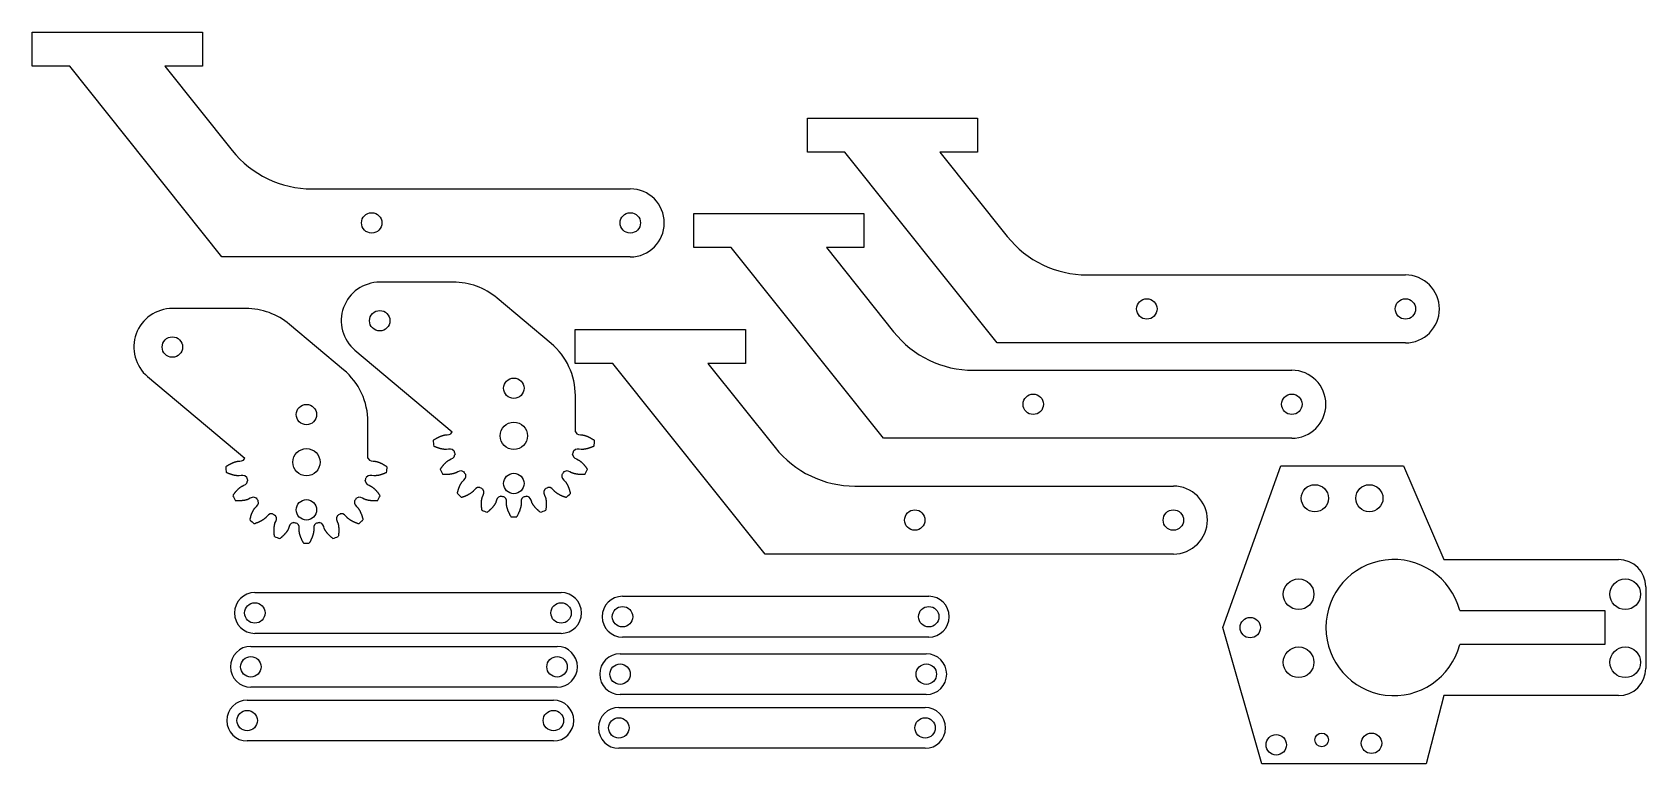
# Model space of a CAD drawing. Header units: millimetres. Extents: x -19 to 218, y -6 to 102.
import ezdxf

# ---------------------------------------------------------------- set-up
doc = ezdxf.new("R2010")
doc.units = ezdxf.units.MM

msp = doc.modelspace()

# ---------------------------------------------------------------- linework, layer by layer
at = {"color": 7, "linetype": 'Continuous', "lineweight": 25}
for p, q in [((-18.94, 96.6), (-18.94, 101.6)), ((-18.94, 101.6), (6.06, 101.6)), ((6.06, 101.6), (6.06, 96.6)), ((-13.43, 96.6), (-18.94, 96.6)), ((8.94, 68.59), (-13.43, 96.6)), ((6.06, 96.6), (0.56, 96.6)), ((0.56, 96.6), (10.44, 84.23)), ((94.96, 83.97), (94.96, 88.97)), ((94.96, 88.97), (119.96, 88.97)), ((119.96, 88.97), (119.96, 83.97)), ((100.47, 83.97), (94.96, 83.97)), ((122.84, 55.95), (100.47, 83.97)), ((119.96, 83.97), (114.45, 83.97)), ((114.45, 83.97), (124.34, 71.59)), ((22.16, 78.59), (68.94, 78.59)), ((78.27, 69.96), (78.27, 74.96)), ((78.27, 74.96), (103.27, 74.96)), ((103.27, 74.96), (103.27, 69.96)), ((83.77, 69.96), (78.27, 69.96)), ((106.15, 41.94), (83.77, 69.96)), ((103.27, 69.96), (97.76, 69.96)), ((97.76, 69.96), (107.64, 57.58)), ((68.94, 68.59), (8.94, 68.59)), ((42.93, 64.89), (32.12, 64.89)), ((136.06, 65.95), (182.84, 65.95)), ((57.3, 55.88), (49.36, 62.55)), ((12.45, 61.01), (1.65, 61.01)), ((26.82, 52.01), (18.88, 58.67)), ((60.86, 52.95), (60.86, 57.95)), ((60.86, 57.95), (85.86, 57.95)), ((85.86, 57.95), (85.86, 52.95)), ((28.48, 54.89), (42.78, 42.89)), ((182.84, 55.95), (122.84, 55.95)), ((66.36, 52.95), (60.86, 52.95)), ((88.74, 24.93), (66.36, 52.95)), ((85.86, 52.95), (80.35, 52.95)), ((80.35, 52.95), (90.23, 40.57)), ((-1.99, 51.01), (12.31, 39.01)), ((119.36, 51.94), (166.15, 51.94)), ((60.87, 42.89), (60.87, 48.22)), ((30.39, 39.01), (30.39, 44.35)), ((166.15, 41.94), (106.15, 41.94)), ((155.99, 14.13), (164.54, 37.91)), ((164.54, 37.91), (182.54, 37.91)), ((182.54, 37.91), (188.49, 24.13)), ((101.95, 34.93), (148.74, 34.93)), ((148.74, 24.93), (88.74, 24.93)), ((188.49, 24.13), (214.15, 24.13)), ((13.77, 19.28), (58.77, 19.28)), ((218.15, 20.13), (218.15, 8.13)), ((67.8, 18.73), (112.8, 18.73)), ((190.84, 16.63), (212.15, 16.63)), ((212.15, 16.63), (212.15, 11.63)), ((58.77, 13.28), (13.77, 13.28)), ((112.8, 12.73), (67.8, 12.73)), ((161.74, -5.87), (155.99, 14.13)), ((13.18, 11.37), (58.18, 11.37)), ((67.44, 10.29), (112.44, 10.29)), ((212.15, 11.63), (190.84, 11.63)), ((58.18, 5.37), (13.18, 5.37)), ((12.64, 3.47), (57.64, 3.47)), ((67.26, 2.39), (112.26, 2.39)), ((112.44, 4.29), (67.44, 4.29)), ((188.49, 4.13), (185.9, -5.87)), ((214.15, 4.13), (188.49, 4.13)), ((57.64, -2.53), (12.64, -2.53)), ((112.26, -3.61), (67.26, -3.61)), ((185.9, -5.87), (161.74, -5.87))]:
    msp.add_line(p, q, dxfattribs=at)
for centre, radius in [((30.94, 73.59), 1.5), ((68.94, 73.59), 1.5), ((144.84, 60.95), 1.5), ((182.84, 60.95), 1.5), ((32.12, 59.22), 1.5), ((1.65, 55.35), 1.5), ((51.83, 49.3), 1.5), ((128.15, 46.94), 1.5), ((166.15, 46.94), 1.5), ((21.35, 45.43), 1.5), ((51.83, 42.3), 2), ((21.35, 38.43), 2), ((51.83, 35.3), 1.5), ((169.54, 33.13), 2), ((177.54, 33.13), 2), ((21.35, 31.43), 1.5), ((110.74, 29.93), 1.5), ((148.74, 29.93), 1.5), ((167.15, 19.03), 2.25), ((215.15, 19.03), 2.25), ((13.77, 16.28), 1.5), ((58.77, 16.28), 1.5), ((67.8, 15.73), 1.5), ((112.8, 15.73), 1.5), ((160.04, 14.13), 1.5), ((13.18, 8.37), 1.5), ((58.18, 8.37), 1.5), ((167.15, 9.03), 2.25), ((215.15, 9.03), 2.25), ((67.44, 7.29), 1.5), ((112.44, 7.29), 1.5), ((12.64, 0.47), 1.5), ((57.64, 0.47), 1.5), ((67.26, -0.61), 1.5), ((112.26, -0.61), 1.5), ((163.86, -3.09), 1.5), ((170.54, -2.37), 1), ((177.86, -2.87), 1.5)]:
    msp.add_circle(centre, radius, dxfattribs=at)
for centre, radius, start, end in [((22.16, 93.59), 15, 218.6089, 270), ((68.94, 73.59), 5, 270, 90), ((136.06, 80.95), 15, 218.6089, 270), ((32.12, 59.22), 5.66, 90, 230), ((42.93, 54.89), 10, 50, 90), ((182.84, 60.95), 5, 270, 90), ((1.65, 55.35), 5.66, 90, 230), ((12.45, 51.01), 10, 50, 90), ((119.36, 66.94), 15, 218.6089, 270), ((50.87, 48.22), 10, 0, 50), ((20.39, 44.35), 10, 0, 50), ((166.15, 46.94), 5, 270, 90), ((51.83, 42.3), 11.88, 183.2689, 187.3193), ((51.83, 42.3), 11.88, 352.6807, 356.7311), ((101.95, 49.93), 15, 218.6089, 270), ((51.83, 42.3), 9.06, 194.2882, 197.4765), ((51.83, 42.3), 9.06, 342.5235, 345.7118), ((21.35, 38.43), 11.88, 183.2689, 187.3193), ((21.35, 38.43), 9.06, 194.2882, 197.4765), ((21.35, 38.43), 9.06, 342.5235, 345.7118), ((21.35, 38.43), 11.88, 352.6807, 356.7311), ((51.83, 42.3), 11.88, 204.4454, 208.4958), ((51.83, 42.3), 9.06, 215.4647, 218.653), ((51.83, 42.3), 9.06, 321.347, 324.5353), ((51.83, 42.3), 11.88, 331.5042, 335.5546), ((21.35, 38.43), 11.88, 204.4454, 208.4958), ((21.35, 38.43), 11.88, 331.5042, 335.5546), ((51.83, 42.3), 11.87, 225.6219, 229.6723), ((51.83, 42.3), 9.06, 236.6411, 239.8295), ((51.83, 42.3), 9.06, 257.8176, 261.0059), ((51.83, 42.3), 9.06, 278.9941, 282.1824), ((51.83, 42.3), 9.06, 300.1705, 303.3589), ((51.83, 42.3), 11.88, 310.3277, 314.3781), ((148.74, 29.93), 5, 270, 90), ((21.35, 38.43), 9.06, 215.4647, 218.653), ((21.35, 38.43), 9.06, 236.6411, 239.8295), ((21.35, 38.43), 9.06, 300.1705, 303.3589), ((21.35, 38.43), 9.06, 321.347, 324.5353), ((51.83, 42.3), 11.88, 246.7983, 250.8487), ((51.83, 42.3), 11.88, 289.1513, 293.2017), ((21.35, 38.43), 11.87, 225.6219, 229.6723), ((21.35, 38.43), 9.06, 257.8176, 261.0059), ((21.35, 38.43), 9.06, 278.9941, 282.1824), ((21.35, 38.43), 11.88, 310.3277, 314.3781), ((51.83, 42.3), 11.88, 267.9748, 272.0252), ((21.35, 38.43), 11.88, 246.7983, 250.8487), ((21.35, 38.43), 11.88, 267.9748, 272.0252), ((21.35, 38.43), 11.88, 289.1513, 293.2017), ((181.15, 14.13), 10, 14.4775, 345.5225), ((214.15, 20.13), 4, 0, 90), ((13.77, 16.28), 3, 90, 270), ((58.77, 16.28), 3, 270, 90), ((67.8, 15.73), 3, 90, 270), ((112.8, 15.73), 3, 270, 90), ((13.18, 8.37), 3, 90, 270), ((58.18, 8.37), 3, 270, 90), ((67.44, 7.29), 3, 90, 270), ((112.44, 7.29), 3, 270, 90), ((214.15, 8.13), 4, 270, 0), ((12.64, 0.47), 3, 90, 270), ((57.64, 0.47), 3, 270, 90), ((67.26, -0.61), 3, 90, 270), ((112.26, -0.61), 3, 270, 90)]:
    msp.add_arc(centre, radius, start, end, dxfattribs=at)
for points, knots in [([(39.97, 41.62), (39.98, 41.63), (40.02, 41.66), (40.09, 41.71), (40.19, 41.78), (40.29, 41.84), (40.39, 41.9), (40.48, 41.96), (40.58, 42.01), (40.67, 42.06), (40.75, 42.1), (40.84, 42.15), (40.92, 42.18), (41, 42.22), (41.07, 42.25), (41.15, 42.28), (41.21, 42.3), (41.28, 42.33), (41.34, 42.35), (41.4, 42.37), (41.46, 42.38), (41.51, 42.4), (41.56, 42.41), (41.6, 42.42), (41.64, 42.42), (41.68, 42.43), (41.72, 42.44), (42.11, 42.49), (42.51, 42.38), (42.78, 42.89)], [0.4676531, 0.4676531, 0.4676531, 0.4676531, 0.4719486, 0.4935411, 0.514448, 0.5346695, 0.5542055, 0.573056, 0.5912211, 0.6087007, 0.6254948, 0.6416034, 0.6570265, 0.6717642, 0.6858164, 0.6991832, 0.7118644, 0.7238602, 0.7351705, 0.7457954, 0.7557348, 0.7649887, 0.7735571, 0.78144, 0.7886375, 0.7951495, 0.800976, 0.8061171, 1, 1, 1, 1]), ([(60.87, 42.89), (61.14, 42.38), (61.54, 42.49), (61.94, 42.44), (61.97, 42.43), (62.01, 42.42), (62.05, 42.42), (62.1, 42.41), (62.14, 42.4), (62.2, 42.38), (62.25, 42.37), (62.31, 42.35), (62.37, 42.33), (62.44, 42.3), (62.51, 42.28), (62.58, 42.25), (62.66, 42.22), (62.74, 42.18), (62.82, 42.15), (62.9, 42.1), (62.99, 42.06), (63.08, 42.01), (63.17, 41.96), (63.26, 41.9), (63.36, 41.84), (63.46, 41.78), (63.56, 41.71), (63.64, 41.66), (63.68, 41.63), (63.68, 41.62)], [0, 0, 0, 0, 0.1938829, 0.199024, 0.2048505, 0.2113625, 0.21856, 0.2264429, 0.2350113, 0.2442652, 0.2542046, 0.2648295, 0.2761398, 0.2881356, 0.3008168, 0.3141836, 0.3282358, 0.3429735, 0.3583966, 0.3745052, 0.3912993, 0.4087789, 0.426944, 0.4457945, 0.4653305, 0.485552, 0.5064589, 0.5280514, 0.5323469, 0.5323469, 0.5323469, 0.5323469]), ([(43.05, 40.06), (42.69, 40.52), (42.31, 40.33), (41.91, 40.31), (41.88, 40.31), (41.84, 40.31), (41.8, 40.31), (41.75, 40.31), (41.7, 40.31), (41.65, 40.32), (41.59, 40.32), (41.53, 40.33), (41.46, 40.34), (41.4, 40.35), (41.32, 40.36), (41.25, 40.37), (41.17, 40.39), (41.08, 40.41), (41, 40.43), (40.91, 40.46), (40.81, 40.49), (40.71, 40.52), (40.61, 40.55), (40.51, 40.59), (40.41, 40.63), (40.3, 40.68), (40.18, 40.73), (40.1, 40.76), (40.06, 40.78), (40.05, 40.79)], [0, 0, 0, 0, 0.1938829, 0.199024, 0.2048505, 0.2113625, 0.21856, 0.2264429, 0.2350113, 0.2442652, 0.2542046, 0.2648295, 0.2761398, 0.2881356, 0.3008168, 0.3141836, 0.3282358, 0.3429735, 0.3583966, 0.3745052, 0.3912993, 0.4087789, 0.426944, 0.4457945, 0.4653305, 0.485552, 0.5064589, 0.5280514, 0.5323469, 0.5323469, 0.5323469, 0.5323469]), ([(63.61, 40.79), (63.6, 40.78), (63.55, 40.76), (63.47, 40.73), (63.36, 40.68), (63.25, 40.63), (63.14, 40.59), (63.04, 40.55), (62.94, 40.52), (62.84, 40.49), (62.75, 40.46), (62.66, 40.43), (62.57, 40.41), (62.49, 40.39), (62.41, 40.37), (62.33, 40.36), (62.26, 40.35), (62.19, 40.34), (62.12, 40.33), (62.06, 40.32), (62.01, 40.32), (61.95, 40.31), (61.9, 40.31), (61.86, 40.31), (61.81, 40.31), (61.78, 40.31), (61.74, 40.31), (61.34, 40.33), (60.97, 40.52), (60.61, 40.06)], [0.4676531, 0.4676531, 0.4676531, 0.4676531, 0.4719486, 0.4935411, 0.514448, 0.5346695, 0.5542055, 0.573056, 0.5912211, 0.6087007, 0.6254948, 0.6416034, 0.6570265, 0.6717642, 0.6858164, 0.6991832, 0.7118644, 0.7238602, 0.7351705, 0.7457954, 0.7557348, 0.7649887, 0.7735571, 0.78144, 0.7886375, 0.7951495, 0.800976, 0.8061171, 1, 1, 1, 1]), ([(9.5, 37.75), (9.5, 37.76), (9.54, 37.79), (9.62, 37.84), (9.72, 37.91), (9.82, 37.97), (9.91, 38.03), (10.01, 38.09), (10.1, 38.14), (10.19, 38.19), (10.28, 38.23), (10.36, 38.27), (10.44, 38.31), (10.52, 38.35), (10.6, 38.38), (10.67, 38.41), (10.74, 38.43), (10.8, 38.46), (10.87, 38.48), (10.93, 38.49), (10.98, 38.51), (11.03, 38.52), (11.08, 38.54), (11.13, 38.55), (11.17, 38.55), (11.21, 38.56), (11.24, 38.57), (11.63, 38.62), (12.04, 38.5), (12.31, 39.01)], [0.4676531, 0.4676531, 0.4676531, 0.4676531, 0.4719486, 0.4935411, 0.514448, 0.5346695, 0.5542055, 0.573056, 0.5912211, 0.6087007, 0.6254948, 0.6416034, 0.6570265, 0.6717642, 0.6858164, 0.6991832, 0.7118644, 0.7238602, 0.7351705, 0.7457954, 0.7557348, 0.7649887, 0.7735571, 0.78144, 0.7886375, 0.7951495, 0.800976, 0.8061171, 1, 1, 1, 1]), ([(30.39, 39.01), (30.67, 38.5), (31.07, 38.62), (31.46, 38.57), (31.5, 38.56), (31.53, 38.55), (31.57, 38.55), (31.62, 38.54), (31.67, 38.52), (31.72, 38.51), (31.78, 38.49), (31.84, 38.48), (31.9, 38.46), (31.96, 38.43), (32.03, 38.41), (32.11, 38.38), (32.18, 38.35), (32.26, 38.31), (32.34, 38.27), (32.43, 38.23), (32.51, 38.19), (32.6, 38.14), (32.69, 38.09), (32.79, 38.03), (32.89, 37.97), (32.98, 37.91), (33.09, 37.84), (33.16, 37.79), (33.2, 37.76), (33.21, 37.75)], [0, 0, 0, 0, 0.1938829, 0.199024, 0.2048505, 0.2113625, 0.21856, 0.2264429, 0.2350113, 0.2442652, 0.2542046, 0.2648295, 0.2761398, 0.2881356, 0.3008168, 0.3141836, 0.3282358, 0.3429735, 0.3583966, 0.3745052, 0.3912993, 0.4087789, 0.426944, 0.4457945, 0.4653305, 0.485552, 0.5064589, 0.5280514, 0.5323469, 0.5323469, 0.5323469, 0.5323469]), ([(41.02, 37.39), (41.02, 37.39), (41.05, 37.44), (41.1, 37.51), (41.17, 37.61), (41.24, 37.71), (41.31, 37.8), (41.37, 37.88), (41.44, 37.97), (41.51, 38.04), (41.57, 38.12), (41.64, 38.19), (41.7, 38.25), (41.76, 38.31), (41.82, 38.37), (41.87, 38.42), (41.93, 38.47), (41.98, 38.52), (42.03, 38.56), (42.08, 38.6), (42.13, 38.63), (42.17, 38.66), (42.21, 38.69), (42.25, 38.72), (42.29, 38.74), (42.32, 38.76), (42.35, 38.77), (42.7, 38.97), (43.12, 39.01), (43.18, 39.58)], [0.4676531, 0.4676531, 0.4676531, 0.4676531, 0.4719486, 0.4935411, 0.514448, 0.5346695, 0.5542055, 0.573056, 0.5912211, 0.6087007, 0.6254948, 0.6416034, 0.6570265, 0.6717642, 0.6858164, 0.6991832, 0.7118644, 0.7238602, 0.7351705, 0.7457954, 0.7557348, 0.7649887, 0.7735571, 0.78144, 0.7886375, 0.7951495, 0.800976, 0.8061171, 1, 1, 1, 1]), ([(60.47, 39.58), (60.54, 39.01), (60.96, 38.97), (61.31, 38.77), (61.33, 38.76), (61.37, 38.74), (61.4, 38.72), (61.44, 38.69), (61.48, 38.66), (61.53, 38.63), (61.57, 38.6), (61.62, 38.56), (61.67, 38.52), (61.72, 38.47), (61.78, 38.42), (61.84, 38.37), (61.9, 38.31), (61.96, 38.25), (62.02, 38.19), (62.08, 38.12), (62.15, 38.04), (62.21, 37.97), (62.28, 37.88), (62.35, 37.8), (62.42, 37.71), (62.49, 37.61), (62.56, 37.51), (62.61, 37.44), (62.63, 37.39), (62.64, 37.39)], [0, 0, 0, 0, 0.1938829, 0.199024, 0.2048505, 0.2113625, 0.21856, 0.2264429, 0.2350113, 0.2442652, 0.2542046, 0.2648295, 0.2761398, 0.2881356, 0.3008168, 0.3141836, 0.3282358, 0.3429735, 0.3583966, 0.3745052, 0.3912993, 0.4087789, 0.426944, 0.4457945, 0.4653305, 0.485552, 0.5064589, 0.5280514, 0.5323469, 0.5323469, 0.5323469, 0.5323469]), ([(12.57, 36.19), (12.21, 36.64), (11.83, 36.46), (11.44, 36.44), (11.4, 36.44), (11.36, 36.44), (11.32, 36.44), (11.28, 36.44), (11.23, 36.44), (11.17, 36.45), (11.12, 36.45), (11.05, 36.46), (10.99, 36.47), (10.92, 36.48), (10.85, 36.49), (10.77, 36.5), (10.69, 36.52), (10.61, 36.54), (10.52, 36.56), (10.43, 36.59), (10.34, 36.62), (10.24, 36.65), (10.14, 36.68), (10.04, 36.72), (9.93, 36.76), (9.82, 36.81), (9.71, 36.85), (9.63, 36.89), (9.58, 36.91), (9.57, 36.92)], [0, 0, 0, 0, 0.1938829, 0.199024, 0.2048505, 0.2113625, 0.21856, 0.2264429, 0.2350113, 0.2442652, 0.2542046, 0.2648295, 0.2761398, 0.2881356, 0.3008168, 0.3141836, 0.3282358, 0.3429735, 0.3583966, 0.3745052, 0.3912993, 0.4087789, 0.426944, 0.4457945, 0.4653305, 0.485552, 0.5064589, 0.5280514, 0.5323469, 0.5323469, 0.5323469, 0.5323469]), ([(10.54, 33.52), (10.55, 33.52), (10.57, 33.56), (10.62, 33.64), (10.69, 33.74), (10.76, 33.84), (10.83, 33.93), (10.9, 34.01), (10.96, 34.1), (11.03, 34.17), (11.1, 34.25), (11.16, 34.31), (11.22, 34.38), (11.28, 34.44), (11.34, 34.5), (11.4, 34.55), (11.45, 34.6), (11.51, 34.64), (11.56, 34.69), (11.61, 34.72), (11.65, 34.76), (11.7, 34.79), (11.74, 34.82), (11.78, 34.84), (11.81, 34.87), (11.84, 34.89), (11.87, 34.9), (12.22, 35.1), (12.64, 35.13), (12.71, 35.71)], [0.4676531, 0.4676531, 0.4676531, 0.4676531, 0.4719486, 0.4935411, 0.514448, 0.5346695, 0.5542055, 0.573056, 0.5912211, 0.6087007, 0.6254948, 0.6416034, 0.6570265, 0.6717642, 0.6858164, 0.6991832, 0.7118644, 0.7238602, 0.7351705, 0.7457954, 0.7557348, 0.7649887, 0.7735571, 0.78144, 0.7886375, 0.7951495, 0.800976, 0.8061171, 1, 1, 1, 1]), ([(30, 35.71), (30.06, 35.13), (30.48, 35.1), (30.83, 34.9), (30.86, 34.89), (30.89, 34.87), (30.93, 34.84), (30.96, 34.82), (31.01, 34.79), (31.05, 34.76), (31.1, 34.72), (31.14, 34.69), (31.2, 34.64), (31.25, 34.6), (31.3, 34.55), (31.36, 34.5), (31.42, 34.44), (31.48, 34.38), (31.54, 34.31), (31.61, 34.25), (31.67, 34.17), (31.74, 34.1), (31.8, 34.01), (31.87, 33.93), (31.94, 33.84), (32.01, 33.74), (32.08, 33.64), (32.13, 33.56), (32.16, 33.52), (32.16, 33.52)], [0, 0, 0, 0, 0.1938829, 0.199024, 0.2048505, 0.2113625, 0.21856, 0.2264429, 0.2350113, 0.2442652, 0.2542046, 0.2648295, 0.2761398, 0.2881356, 0.3008168, 0.3141836, 0.3282358, 0.3429735, 0.3583966, 0.3745052, 0.3912993, 0.4087789, 0.426944, 0.4457945, 0.4653305, 0.485552, 0.5064589, 0.5280514, 0.5323469, 0.5323469, 0.5323469, 0.5323469]), ([(33.13, 36.92), (33.12, 36.91), (33.08, 36.89), (32.99, 36.85), (32.88, 36.81), (32.77, 36.76), (32.67, 36.72), (32.56, 36.68), (32.46, 36.65), (32.37, 36.62), (32.27, 36.59), (32.18, 36.56), (32.1, 36.54), (32.01, 36.52), (31.93, 36.5), (31.86, 36.49), (31.78, 36.48), (31.71, 36.47), (31.65, 36.46), (31.59, 36.45), (31.53, 36.45), (31.48, 36.44), (31.43, 36.44), (31.38, 36.44), (31.34, 36.44), (31.3, 36.44), (31.27, 36.44), (30.87, 36.46), (30.49, 36.64), (30.13, 36.19)], [0.4676531, 0.4676531, 0.4676531, 0.4676531, 0.4719486, 0.4935411, 0.514448, 0.5346695, 0.5542055, 0.573056, 0.5912211, 0.6087007, 0.6254948, 0.6416034, 0.6570265, 0.6717642, 0.6858164, 0.6991832, 0.7118644, 0.7238602, 0.7351705, 0.7457954, 0.7557348, 0.7649887, 0.7735571, 0.78144, 0.7886375, 0.7951495, 0.800976, 0.8061171, 1, 1, 1, 1]), ([(44.45, 37.04), (43.95, 37.33), (43.67, 37.02), (43.3, 36.86), (43.27, 36.85), (43.23, 36.84), (43.2, 36.82), (43.15, 36.81), (43.1, 36.79), (43.05, 36.77), (43, 36.76), (42.94, 36.74), (42.87, 36.73), (42.81, 36.71), (42.73, 36.7), (42.66, 36.68), (42.58, 36.67), (42.49, 36.66), (42.4, 36.65), (42.31, 36.64), (42.21, 36.63), (42.11, 36.62), (42, 36.62), (41.89, 36.62), (41.78, 36.62), (41.66, 36.62), (41.54, 36.63), (41.45, 36.63), (41.4, 36.63), (41.39, 36.64)], [0, 0, 0, 0, 0.1938829, 0.199024, 0.2048505, 0.2113625, 0.21856, 0.2264429, 0.2350113, 0.2442652, 0.2542046, 0.2648295, 0.2761398, 0.2881356, 0.3008168, 0.3141836, 0.3282358, 0.3429735, 0.3583966, 0.3745052, 0.3912993, 0.4087789, 0.426944, 0.4457945, 0.4653305, 0.485552, 0.5064589, 0.5280514, 0.5323469, 0.5323469, 0.5323469, 0.5323469]), ([(43.52, 33.81), (43.52, 33.82), (43.53, 33.87), (43.55, 33.96), (43.58, 34.08), (43.61, 34.19), (43.64, 34.3), (43.67, 34.41), (43.71, 34.51), (43.74, 34.6), (43.78, 34.7), (43.81, 34.78), (43.84, 34.87), (43.88, 34.94), (43.91, 35.02), (43.95, 35.09), (43.98, 35.15), (44.02, 35.22), (44.05, 35.27), (44.08, 35.33), (44.11, 35.37), (44.14, 35.42), (44.17, 35.46), (44.19, 35.5), (44.22, 35.53), (44.24, 35.56), (44.26, 35.59), (44.52, 35.89), (44.89, 36.08), (44.75, 36.64)], [0.4676531, 0.4676531, 0.4676531, 0.4676531, 0.4719486, 0.4935411, 0.514448, 0.5346695, 0.5542055, 0.573056, 0.5912211, 0.6087007, 0.6254948, 0.6416034, 0.6570265, 0.6717642, 0.6858164, 0.6991832, 0.7118644, 0.7238602, 0.7351705, 0.7457954, 0.7557348, 0.7649887, 0.7735571, 0.78144, 0.7886375, 0.7951495, 0.800976, 0.8061171, 1, 1, 1, 1]), ([(58.9, 36.64), (58.76, 36.08), (59.14, 35.89), (59.39, 35.59), (59.41, 35.56), (59.44, 35.53), (59.46, 35.5), (59.49, 35.46), (59.52, 35.42), (59.54, 35.37), (59.57, 35.33), (59.61, 35.27), (59.64, 35.22), (59.67, 35.15), (59.71, 35.09), (59.74, 35.02), (59.78, 34.94), (59.81, 34.87), (59.84, 34.78), (59.88, 34.7), (59.91, 34.6), (59.95, 34.51), (59.98, 34.41), (60.01, 34.3), (60.04, 34.19), (60.07, 34.08), (60.1, 33.96), (60.12, 33.87), (60.13, 33.82), (60.13, 33.81)], [0, 0, 0, 0, 0.1938829, 0.199024, 0.2048505, 0.2113625, 0.21856, 0.2264429, 0.2350113, 0.2442652, 0.2542046, 0.2648295, 0.2761398, 0.2881356, 0.3008168, 0.3141836, 0.3282358, 0.3429735, 0.3583966, 0.3745052, 0.3912993, 0.4087789, 0.426944, 0.4457945, 0.4653305, 0.485552, 0.5064589, 0.5280514, 0.5323469, 0.5323469, 0.5323469, 0.5323469]), ([(62.26, 36.64), (62.26, 36.63), (62.21, 36.63), (62.11, 36.63), (61.99, 36.62), (61.87, 36.62), (61.76, 36.62), (61.65, 36.62), (61.55, 36.62), (61.44, 36.63), (61.35, 36.64), (61.25, 36.65), (61.16, 36.66), (61.08, 36.67), (61, 36.68), (60.92, 36.7), (60.85, 36.71), (60.78, 36.73), (60.72, 36.74), (60.66, 36.76), (60.6, 36.77), (60.55, 36.79), (60.5, 36.81), (60.46, 36.82), (60.42, 36.84), (60.38, 36.85), (60.35, 36.86), (59.99, 37.02), (59.71, 37.33), (59.21, 37.04)], [0.4676531, 0.4676531, 0.4676531, 0.4676531, 0.4719486, 0.4935411, 0.514448, 0.5346695, 0.5542055, 0.573056, 0.5912211, 0.6087007, 0.6254948, 0.6416034, 0.6570265, 0.6717642, 0.6858164, 0.6991832, 0.7118644, 0.7238602, 0.7351705, 0.7457954, 0.7557348, 0.7649887, 0.7735571, 0.78144, 0.7886375, 0.7951495, 0.800976, 0.8061171, 1, 1, 1, 1]), ([(13.97, 33.17), (13.47, 33.46), (13.19, 33.15), (12.83, 32.99), (12.79, 32.98), (12.76, 32.96), (12.72, 32.95), (12.68, 32.93), (12.63, 32.92), (12.58, 32.9), (12.52, 32.89), (12.46, 32.87), (12.4, 32.86), (12.33, 32.84), (12.26, 32.83), (12.18, 32.81), (12.1, 32.8), (12.01, 32.79), (11.93, 32.78), (11.83, 32.77), (11.73, 32.76), (11.63, 32.75), (11.53, 32.75), (11.42, 32.75), (11.3, 32.75), (11.19, 32.75), (11.06, 32.75), (10.97, 32.76), (10.92, 32.76), (10.91, 32.76)], [0, 0, 0, 0, 0.1938829, 0.199024, 0.2048505, 0.2113625, 0.21856, 0.2264429, 0.2350113, 0.2442652, 0.2542046, 0.2648295, 0.2761398, 0.2881356, 0.3008168, 0.3141836, 0.3282358, 0.3429735, 0.3583966, 0.3745052, 0.3912993, 0.4087789, 0.426944, 0.4457945, 0.4653305, 0.485552, 0.5064589, 0.5280514, 0.5323469, 0.5323469, 0.5323469, 0.5323469]), ([(31.79, 32.76), (31.78, 32.76), (31.73, 32.76), (31.64, 32.75), (31.52, 32.75), (31.4, 32.75), (31.29, 32.75), (31.18, 32.75), (31.07, 32.75), (30.97, 32.76), (30.87, 32.77), (30.78, 32.78), (30.69, 32.79), (30.6, 32.8), (30.52, 32.81), (30.45, 32.83), (30.37, 32.84), (30.3, 32.86), (30.24, 32.87), (30.18, 32.89), (30.13, 32.9), (30.07, 32.92), (30.03, 32.93), (29.98, 32.95), (29.94, 32.96), (29.91, 32.98), (29.88, 32.99), (29.51, 33.15), (29.23, 33.46), (28.73, 33.17)], [0.4676531, 0.4676531, 0.4676531, 0.4676531, 0.4719486, 0.4935411, 0.514448, 0.5346695, 0.5542055, 0.573056, 0.5912211, 0.6087007, 0.6254948, 0.6416034, 0.6570265, 0.6717642, 0.6858164, 0.6991832, 0.7118644, 0.7238602, 0.7351705, 0.7457954, 0.7557348, 0.7649887, 0.7735571, 0.78144, 0.7886375, 0.7951495, 0.800976, 0.8061171, 1, 1, 1, 1]), ([(46.84, 34.73), (46.27, 34.82), (46.12, 34.43), (45.84, 34.15), (45.82, 34.13), (45.79, 34.1), (45.76, 34.07), (45.72, 34.04), (45.68, 34.01), (45.64, 33.98), (45.6, 33.94), (45.55, 33.91), (45.49, 33.87), (45.43, 33.83), (45.37, 33.79), (45.31, 33.75), (45.23, 33.71), (45.16, 33.67), (45.08, 33.62), (45, 33.58), (44.91, 33.54), (44.82, 33.5), (44.72, 33.45), (44.62, 33.41), (44.51, 33.37), (44.4, 33.33), (44.28, 33.29), (44.2, 33.27), (44.15, 33.25), (44.14, 33.25)], [0, 0, 0, 0, 0.1938829, 0.199024, 0.2048505, 0.2113625, 0.21856, 0.2264429, 0.2350113, 0.2442652, 0.2542046, 0.2648295, 0.2761398, 0.2881356, 0.3008168, 0.3141836, 0.3282358, 0.3429735, 0.3583966, 0.3745052, 0.3912993, 0.4087789, 0.426944, 0.4457945, 0.4653305, 0.485552, 0.5064589, 0.5280514, 0.5323469, 0.5323469, 0.5323469, 0.5323469]), ([(47.15, 31.39), (47.15, 31.39), (47.14, 31.44), (47.13, 31.53), (47.11, 31.65), (47.1, 31.77), (47.09, 31.89), (47.08, 31.99), (47.07, 32.1), (47.07, 32.2), (47.07, 32.3), (47.07, 32.39), (47.07, 32.48), (47.07, 32.57), (47.08, 32.65), (47.09, 32.73), (47.09, 32.8), (47.1, 32.87), (47.11, 32.94), (47.12, 33), (47.13, 33.05), (47.14, 33.11), (47.16, 33.16), (47.17, 33.2), (47.18, 33.24), (47.19, 33.28), (47.2, 33.31), (47.33, 33.69), (47.61, 34), (47.27, 34.47)], [0.4676531, 0.4676531, 0.4676531, 0.4676531, 0.4719486, 0.4935411, 0.514448, 0.5346695, 0.5542055, 0.573056, 0.5912211, 0.6087007, 0.6254948, 0.6416034, 0.6570265, 0.6717642, 0.6858164, 0.6991832, 0.7118644, 0.7238602, 0.7351705, 0.7457954, 0.7557348, 0.7649887, 0.7735571, 0.78144, 0.7886375, 0.7951495, 0.800976, 0.8061171, 1, 1, 1, 1]), ([(49.91, 33.44), (49.35, 33.32), (49.35, 32.9), (49.19, 32.54), (49.18, 32.51), (49.16, 32.47), (49.14, 32.44), (49.12, 32.4), (49.09, 32.35), (49.07, 32.31), (49.04, 32.26), (49, 32.2), (48.97, 32.15), (48.93, 32.09), (48.88, 32.03), (48.84, 31.97), (48.78, 31.91), (48.73, 31.84), (48.67, 31.77), (48.61, 31.7), (48.54, 31.63), (48.47, 31.56), (48.39, 31.48), (48.31, 31.41), (48.23, 31.33), (48.14, 31.25), (48.05, 31.18), (47.98, 31.12), (47.94, 31.09), (47.93, 31.08)], [0, 0, 0, 0, 0.1938829, 0.199024, 0.2048505, 0.2113625, 0.21856, 0.2264429, 0.2350113, 0.2442652, 0.2542046, 0.2648295, 0.2761398, 0.2881356, 0.3008168, 0.3141836, 0.3282358, 0.3429735, 0.3583966, 0.3745052, 0.3912993, 0.4087789, 0.426944, 0.4457945, 0.4653305, 0.485552, 0.5064589, 0.5280514, 0.5323469, 0.5323469, 0.5323469, 0.5323469]), ([(51.41, 30.43), (51.4, 30.44), (51.38, 30.48), (51.33, 30.56), (51.27, 30.67), (51.22, 30.77), (51.17, 30.88), (51.12, 30.97), (51.08, 31.07), (51.04, 31.16), (51, 31.26), (50.97, 31.34), (50.94, 31.43), (50.91, 31.51), (50.89, 31.59), (50.86, 31.66), (50.84, 31.73), (50.83, 31.8), (50.81, 31.87), (50.8, 31.93), (50.79, 31.98), (50.78, 32.04), (50.77, 32.09), (50.77, 32.13), (50.76, 32.17), (50.76, 32.21), (50.76, 32.24), (50.74, 32.64), (50.89, 33.03), (50.41, 33.35)], [0.4676531, 0.4676531, 0.4676531, 0.4676531, 0.4719486, 0.4935411, 0.514448, 0.5346695, 0.5542055, 0.573056, 0.5912211, 0.6087007, 0.6254948, 0.6416034, 0.6570265, 0.6717642, 0.6858164, 0.6991832, 0.7118644, 0.7238602, 0.7351705, 0.7457954, 0.7557348, 0.7649887, 0.7735571, 0.78144, 0.7886375, 0.7951495, 0.800976, 0.8061171, 1, 1, 1, 1]), ([(53.24, 33.35), (52.76, 33.03), (52.91, 32.64), (52.9, 32.24), (52.89, 32.21), (52.89, 32.17), (52.89, 32.13), (52.88, 32.09), (52.87, 32.04), (52.86, 31.98), (52.85, 31.93), (52.84, 31.87), (52.83, 31.8), (52.81, 31.73), (52.79, 31.66), (52.77, 31.59), (52.74, 31.51), (52.72, 31.43), (52.69, 31.34), (52.65, 31.26), (52.62, 31.16), (52.58, 31.07), (52.53, 30.97), (52.49, 30.88), (52.44, 30.77), (52.38, 30.67), (52.32, 30.56), (52.28, 30.48), (52.25, 30.44), (52.25, 30.43)], [0, 0, 0, 0, 0.1938829, 0.199024, 0.2048505, 0.2113625, 0.21856, 0.2264429, 0.2350113, 0.2442652, 0.2542046, 0.2648295, 0.2761398, 0.2881356, 0.3008168, 0.3141836, 0.3282358, 0.3429735, 0.3583966, 0.3745052, 0.3912993, 0.4087789, 0.426944, 0.4457945, 0.4653305, 0.485552, 0.5064589, 0.5280514, 0.5323469, 0.5323469, 0.5323469, 0.5323469]), ([(55.72, 31.08), (55.72, 31.09), (55.68, 31.12), (55.61, 31.18), (55.51, 31.25), (55.42, 31.33), (55.34, 31.41), (55.26, 31.48), (55.18, 31.56), (55.11, 31.63), (55.05, 31.7), (54.98, 31.77), (54.93, 31.84), (54.87, 31.91), (54.82, 31.97), (54.77, 32.03), (54.73, 32.09), (54.69, 32.15), (54.65, 32.2), (54.62, 32.26), (54.59, 32.31), (54.56, 32.35), (54.54, 32.4), (54.51, 32.44), (54.49, 32.47), (54.48, 32.51), (54.46, 32.54), (54.3, 32.9), (54.3, 33.32), (53.74, 33.44)], [0.4676531, 0.4676531, 0.4676531, 0.4676531, 0.4719486, 0.4935411, 0.514448, 0.5346695, 0.5542055, 0.573056, 0.5912211, 0.6087007, 0.6254948, 0.6416034, 0.6570265, 0.6717642, 0.6858164, 0.6991832, 0.7118644, 0.7238602, 0.7351705, 0.7457954, 0.7557348, 0.7649887, 0.7735571, 0.78144, 0.7886375, 0.7951495, 0.800976, 0.8061171, 1, 1, 1, 1]), ([(56.38, 34.47), (56.05, 34), (56.33, 33.69), (56.46, 33.31), (56.47, 33.28), (56.48, 33.24), (56.49, 33.2), (56.5, 33.16), (56.51, 33.11), (56.52, 33.05), (56.53, 33), (56.54, 32.94), (56.55, 32.87), (56.56, 32.8), (56.57, 32.73), (56.58, 32.65), (56.58, 32.57), (56.58, 32.48), (56.59, 32.39), (56.59, 32.3), (56.59, 32.2), (56.58, 32.1), (56.58, 31.99), (56.57, 31.89), (56.56, 31.77), (56.55, 31.65), (56.53, 31.53), (56.52, 31.44), (56.51, 31.39), (56.51, 31.39)], [0, 0, 0, 0, 0.1938829, 0.199024, 0.2048505, 0.2113625, 0.21856, 0.2264429, 0.2350113, 0.2442652, 0.2542046, 0.2648295, 0.2761398, 0.2881356, 0.3008168, 0.3141836, 0.3282358, 0.3429735, 0.3583966, 0.3745052, 0.3912993, 0.4087789, 0.426944, 0.4457945, 0.4653305, 0.485552, 0.5064589, 0.5280514, 0.5323469, 0.5323469, 0.5323469, 0.5323469]), ([(59.51, 33.25), (59.5, 33.25), (59.46, 33.27), (59.37, 33.29), (59.25, 33.33), (59.14, 33.37), (59.04, 33.41), (58.94, 33.45), (58.84, 33.5), (58.75, 33.54), (58.66, 33.58), (58.57, 33.62), (58.49, 33.67), (58.42, 33.71), (58.35, 33.75), (58.28, 33.79), (58.22, 33.83), (58.16, 33.87), (58.11, 33.91), (58.06, 33.94), (58.01, 33.98), (57.97, 34.01), (57.93, 34.04), (57.9, 34.07), (57.86, 34.1), (57.84, 34.13), (57.81, 34.15), (57.53, 34.43), (57.38, 34.82), (56.81, 34.73)], [0.4676531, 0.4676531, 0.4676531, 0.4676531, 0.4719486, 0.4935411, 0.514448, 0.5346695, 0.5542055, 0.573056, 0.5912211, 0.6087007, 0.6254948, 0.6416034, 0.6570265, 0.6717642, 0.6858164, 0.6991832, 0.7118644, 0.7238602, 0.7351705, 0.7457954, 0.7557348, 0.7649887, 0.7735571, 0.78144, 0.7886375, 0.7951495, 0.800976, 0.8061171, 1, 1, 1, 1]), ([(13.05, 29.94), (13.05, 29.95), (13.06, 30), (13.08, 30.09), (13.11, 30.21), (13.14, 30.32), (13.17, 30.43), (13.2, 30.54), (13.23, 30.64), (13.27, 30.73), (13.3, 30.82), (13.33, 30.91), (13.37, 30.99), (13.4, 31.07), (13.44, 31.15), (13.47, 31.22), (13.51, 31.28), (13.54, 31.34), (13.57, 31.4), (13.6, 31.45), (13.63, 31.5), (13.66, 31.55), (13.69, 31.59), (13.72, 31.63), (13.74, 31.66), (13.77, 31.69), (13.79, 31.72), (14.04, 32.02), (14.42, 32.21), (14.27, 32.77)], [0.4676531, 0.4676531, 0.4676531, 0.4676531, 0.4719486, 0.4935411, 0.514448, 0.5346695, 0.5542055, 0.573056, 0.5912211, 0.6087007, 0.6254948, 0.6416034, 0.6570265, 0.6717642, 0.6858164, 0.6991832, 0.7118644, 0.7238602, 0.7351705, 0.7457954, 0.7557348, 0.7649887, 0.7735571, 0.78144, 0.7886375, 0.7951495, 0.800976, 0.8061171, 1, 1, 1, 1]), ([(16.37, 30.86), (15.8, 30.95), (15.65, 30.56), (15.37, 30.28), (15.34, 30.26), (15.31, 30.23), (15.28, 30.2), (15.25, 30.17), (15.21, 30.14), (15.17, 30.11), (15.12, 30.07), (15.07, 30.04), (15.02, 30), (14.96, 29.96), (14.9, 29.92), (14.83, 29.88), (14.76, 29.84), (14.68, 29.8), (14.6, 29.75), (14.52, 29.71), (14.43, 29.67), (14.34, 29.63), (14.24, 29.58), (14.14, 29.54), (14.03, 29.5), (13.92, 29.46), (13.81, 29.42), (13.72, 29.39), (13.67, 29.38), (13.67, 29.38)], [0, 0, 0, 0, 0.1938829, 0.199024, 0.2048505, 0.2113625, 0.21856, 0.2264429, 0.2350113, 0.2442652, 0.2542046, 0.2648295, 0.2761398, 0.2881356, 0.3008168, 0.3141836, 0.3282358, 0.3429735, 0.3583966, 0.3745052, 0.3912993, 0.4087789, 0.426944, 0.4457945, 0.4653305, 0.485552, 0.5064589, 0.5280514, 0.5323469, 0.5323469, 0.5323469, 0.5323469]), ([(29.04, 29.38), (29.03, 29.38), (28.98, 29.39), (28.89, 29.42), (28.78, 29.46), (28.67, 29.5), (28.56, 29.54), (28.46, 29.58), (28.36, 29.63), (28.27, 29.67), (28.18, 29.71), (28.1, 29.75), (28.02, 29.8), (27.94, 29.84), (27.87, 29.88), (27.81, 29.92), (27.74, 29.96), (27.69, 30), (27.63, 30.04), (27.58, 30.07), (27.54, 30.11), (27.49, 30.14), (27.46, 30.17), (27.42, 30.2), (27.39, 30.23), (27.36, 30.26), (27.34, 30.28), (27.06, 30.56), (26.9, 30.95), (26.33, 30.86)], [0.4676531, 0.4676531, 0.4676531, 0.4676531, 0.4719486, 0.4935411, 0.514448, 0.5346695, 0.5542055, 0.573056, 0.5912211, 0.6087007, 0.6254948, 0.6416034, 0.6570265, 0.6717642, 0.6858164, 0.6991832, 0.7118644, 0.7238602, 0.7351705, 0.7457954, 0.7557348, 0.7649887, 0.7735571, 0.78144, 0.7886375, 0.7951495, 0.800976, 0.8061171, 1, 1, 1, 1]), ([(28.43, 32.77), (28.28, 32.21), (28.66, 32.02), (28.92, 31.72), (28.94, 31.69), (28.96, 31.66), (28.98, 31.63), (29.01, 31.59), (29.04, 31.55), (29.07, 31.5), (29.1, 31.45), (29.13, 31.4), (29.16, 31.34), (29.2, 31.28), (29.23, 31.22), (29.26, 31.15), (29.3, 31.07), (29.33, 30.99), (29.37, 30.91), (29.4, 30.82), (29.44, 30.73), (29.47, 30.64), (29.5, 30.54), (29.54, 30.43), (29.57, 30.32), (29.6, 30.21), (29.63, 30.09), (29.64, 30), (29.65, 29.95), (29.66, 29.94)], [0, 0, 0, 0, 0.1938829, 0.199024, 0.2048505, 0.2113625, 0.21856, 0.2264429, 0.2350113, 0.2442652, 0.2542046, 0.2648295, 0.2761398, 0.2881356, 0.3008168, 0.3141836, 0.3282358, 0.3429735, 0.3583966, 0.3745052, 0.3912993, 0.4087789, 0.426944, 0.4457945, 0.4653305, 0.485552, 0.5064589, 0.5280514, 0.5323469, 0.5323469, 0.5323469, 0.5323469]), ([(16.67, 27.52), (16.67, 27.52), (16.66, 27.57), (16.65, 27.66), (16.63, 27.78), (16.62, 27.9), (16.61, 28.01), (16.6, 28.12), (16.6, 28.23), (16.59, 28.33), (16.59, 28.43), (16.59, 28.52), (16.59, 28.61), (16.6, 28.7), (16.6, 28.78), (16.61, 28.86), (16.62, 28.93), (16.63, 29), (16.64, 29.07), (16.65, 29.13), (16.66, 29.18), (16.67, 29.24), (16.68, 29.28), (16.69, 29.33), (16.7, 29.37), (16.71, 29.41), (16.72, 29.44), (16.85, 29.82), (17.13, 30.13), (16.8, 30.59)], [0.4676531, 0.4676531, 0.4676531, 0.4676531, 0.4719486, 0.4935411, 0.514448, 0.5346695, 0.5542055, 0.573056, 0.5912211, 0.6087007, 0.6254948, 0.6416034, 0.6570265, 0.6717642, 0.6858164, 0.6991832, 0.7118644, 0.7238602, 0.7351705, 0.7457954, 0.7557348, 0.7649887, 0.7735571, 0.78144, 0.7886375, 0.7951495, 0.800976, 0.8061171, 1, 1, 1, 1]), ([(19.44, 29.57), (18.87, 29.45), (18.87, 29.03), (18.71, 28.67), (18.7, 28.64), (18.68, 28.6), (18.66, 28.56), (18.64, 28.52), (18.62, 28.48), (18.59, 28.43), (18.56, 28.39), (18.53, 28.33), (18.49, 28.28), (18.45, 28.22), (18.41, 28.16), (18.36, 28.1), (18.31, 28.04), (18.25, 27.97), (18.19, 27.9), (18.13, 27.83), (18.06, 27.76), (17.99, 27.69), (17.92, 27.61), (17.84, 27.54), (17.75, 27.46), (17.67, 27.38), (17.57, 27.31), (17.5, 27.25), (17.46, 27.22), (17.46, 27.21)], [0, 0, 0, 0, 0.1938829, 0.199024, 0.2048505, 0.2113625, 0.21856, 0.2264429, 0.2350113, 0.2442652, 0.2542046, 0.2648295, 0.2761398, 0.2881356, 0.3008168, 0.3141836, 0.3282358, 0.3429735, 0.3583966, 0.3745052, 0.3912993, 0.4087789, 0.426944, 0.4457945, 0.4653305, 0.485552, 0.5064589, 0.5280514, 0.5323469, 0.5323469, 0.5323469, 0.5323469]), ([(20.93, 26.56), (20.93, 26.57), (20.9, 26.61), (20.86, 26.69), (20.8, 26.8), (20.74, 26.9), (20.69, 27), (20.65, 27.1), (20.6, 27.2), (20.56, 27.29), (20.53, 27.38), (20.49, 27.47), (20.46, 27.56), (20.43, 27.64), (20.41, 27.72), (20.39, 27.79), (20.37, 27.86), (20.35, 27.93), (20.34, 27.99), (20.32, 28.06), (20.31, 28.11), (20.31, 28.17), (20.3, 28.21), (20.29, 28.26), (20.29, 28.3), (20.29, 28.34), (20.28, 28.37), (20.27, 28.77), (20.42, 29.16), (19.93, 29.48)], [0.4676531, 0.4676531, 0.4676531, 0.4676531, 0.4719486, 0.4935411, 0.514448, 0.5346695, 0.5542055, 0.573056, 0.5912211, 0.6087007, 0.6254948, 0.6416034, 0.6570265, 0.6717642, 0.6858164, 0.6991832, 0.7118644, 0.7238602, 0.7351705, 0.7457954, 0.7557348, 0.7649887, 0.7735571, 0.78144, 0.7886375, 0.7951495, 0.800976, 0.8061171, 1, 1, 1, 1]), ([(22.77, 29.48), (22.29, 29.16), (22.44, 28.77), (22.42, 28.37), (22.42, 28.34), (22.41, 28.3), (22.41, 28.26), (22.4, 28.21), (22.4, 28.17), (22.39, 28.11), (22.38, 28.06), (22.37, 27.99), (22.35, 27.93), (22.33, 27.86), (22.31, 27.79), (22.29, 27.72), (22.27, 27.64), (22.24, 27.56), (22.21, 27.47), (22.18, 27.38), (22.14, 27.29), (22.1, 27.2), (22.06, 27.1), (22.01, 27), (21.96, 26.9), (21.9, 26.8), (21.85, 26.69), (21.8, 26.61), (21.78, 26.57), (21.77, 26.56)], [0, 0, 0, 0, 0.1938829, 0.199024, 0.2048505, 0.2113625, 0.21856, 0.2264429, 0.2350113, 0.2442652, 0.2542046, 0.2648295, 0.2761398, 0.2881356, 0.3008168, 0.3141836, 0.3282358, 0.3429735, 0.3583966, 0.3745052, 0.3912993, 0.4087789, 0.426944, 0.4457945, 0.4653305, 0.485552, 0.5064589, 0.5280514, 0.5323469, 0.5323469, 0.5323469, 0.5323469]), ([(25.25, 27.21), (25.24, 27.22), (25.2, 27.25), (25.13, 27.31), (25.04, 27.38), (24.95, 27.46), (24.86, 27.54), (24.78, 27.61), (24.71, 27.69), (24.64, 27.76), (24.57, 27.83), (24.51, 27.9), (24.45, 27.97), (24.39, 28.04), (24.34, 28.1), (24.3, 28.16), (24.25, 28.22), (24.21, 28.28), (24.18, 28.33), (24.14, 28.39), (24.11, 28.43), (24.08, 28.48), (24.06, 28.52), (24.04, 28.56), (24.02, 28.6), (24, 28.64), (23.99, 28.67), (23.83, 29.03), (23.83, 29.45), (23.26, 29.57)], [0.4676531, 0.4676531, 0.4676531, 0.4676531, 0.4719486, 0.4935411, 0.514448, 0.5346695, 0.5542055, 0.573056, 0.5912211, 0.6087007, 0.6254948, 0.6416034, 0.6570265, 0.6717642, 0.6858164, 0.6991832, 0.7118644, 0.7238602, 0.7351705, 0.7457954, 0.7557348, 0.7649887, 0.7735571, 0.78144, 0.7886375, 0.7951495, 0.800976, 0.8061171, 1, 1, 1, 1]), ([(25.91, 30.59), (25.57, 30.13), (25.85, 29.82), (25.98, 29.44), (25.99, 29.41), (26, 29.37), (26.01, 29.33), (26.02, 29.28), (26.03, 29.24), (26.05, 29.18), (26.06, 29.13), (26.07, 29.07), (26.08, 29), (26.08, 28.93), (26.09, 28.86), (26.1, 28.78), (26.1, 28.7), (26.11, 28.61), (26.11, 28.52), (26.11, 28.43), (26.11, 28.33), (26.11, 28.23), (26.1, 28.12), (26.09, 28.01), (26.08, 27.9), (26.07, 27.78), (26.05, 27.66), (26.04, 27.57), (26.03, 27.52), (26.03, 27.52)], [0, 0, 0, 0, 0.1938829, 0.199024, 0.2048505, 0.2113625, 0.21856, 0.2264429, 0.2350113, 0.2442652, 0.2542046, 0.2648295, 0.2761398, 0.2881356, 0.3008168, 0.3141836, 0.3282358, 0.3429735, 0.3583966, 0.3745052, 0.3912993, 0.4087789, 0.426944, 0.4457945, 0.4653305, 0.485552, 0.5064589, 0.5280514, 0.5323469, 0.5323469, 0.5323469, 0.5323469])]:
    msp.add_open_spline(points, degree=3, knots=knots, dxfattribs=at)

doc.saveas('drawing.dxf')
